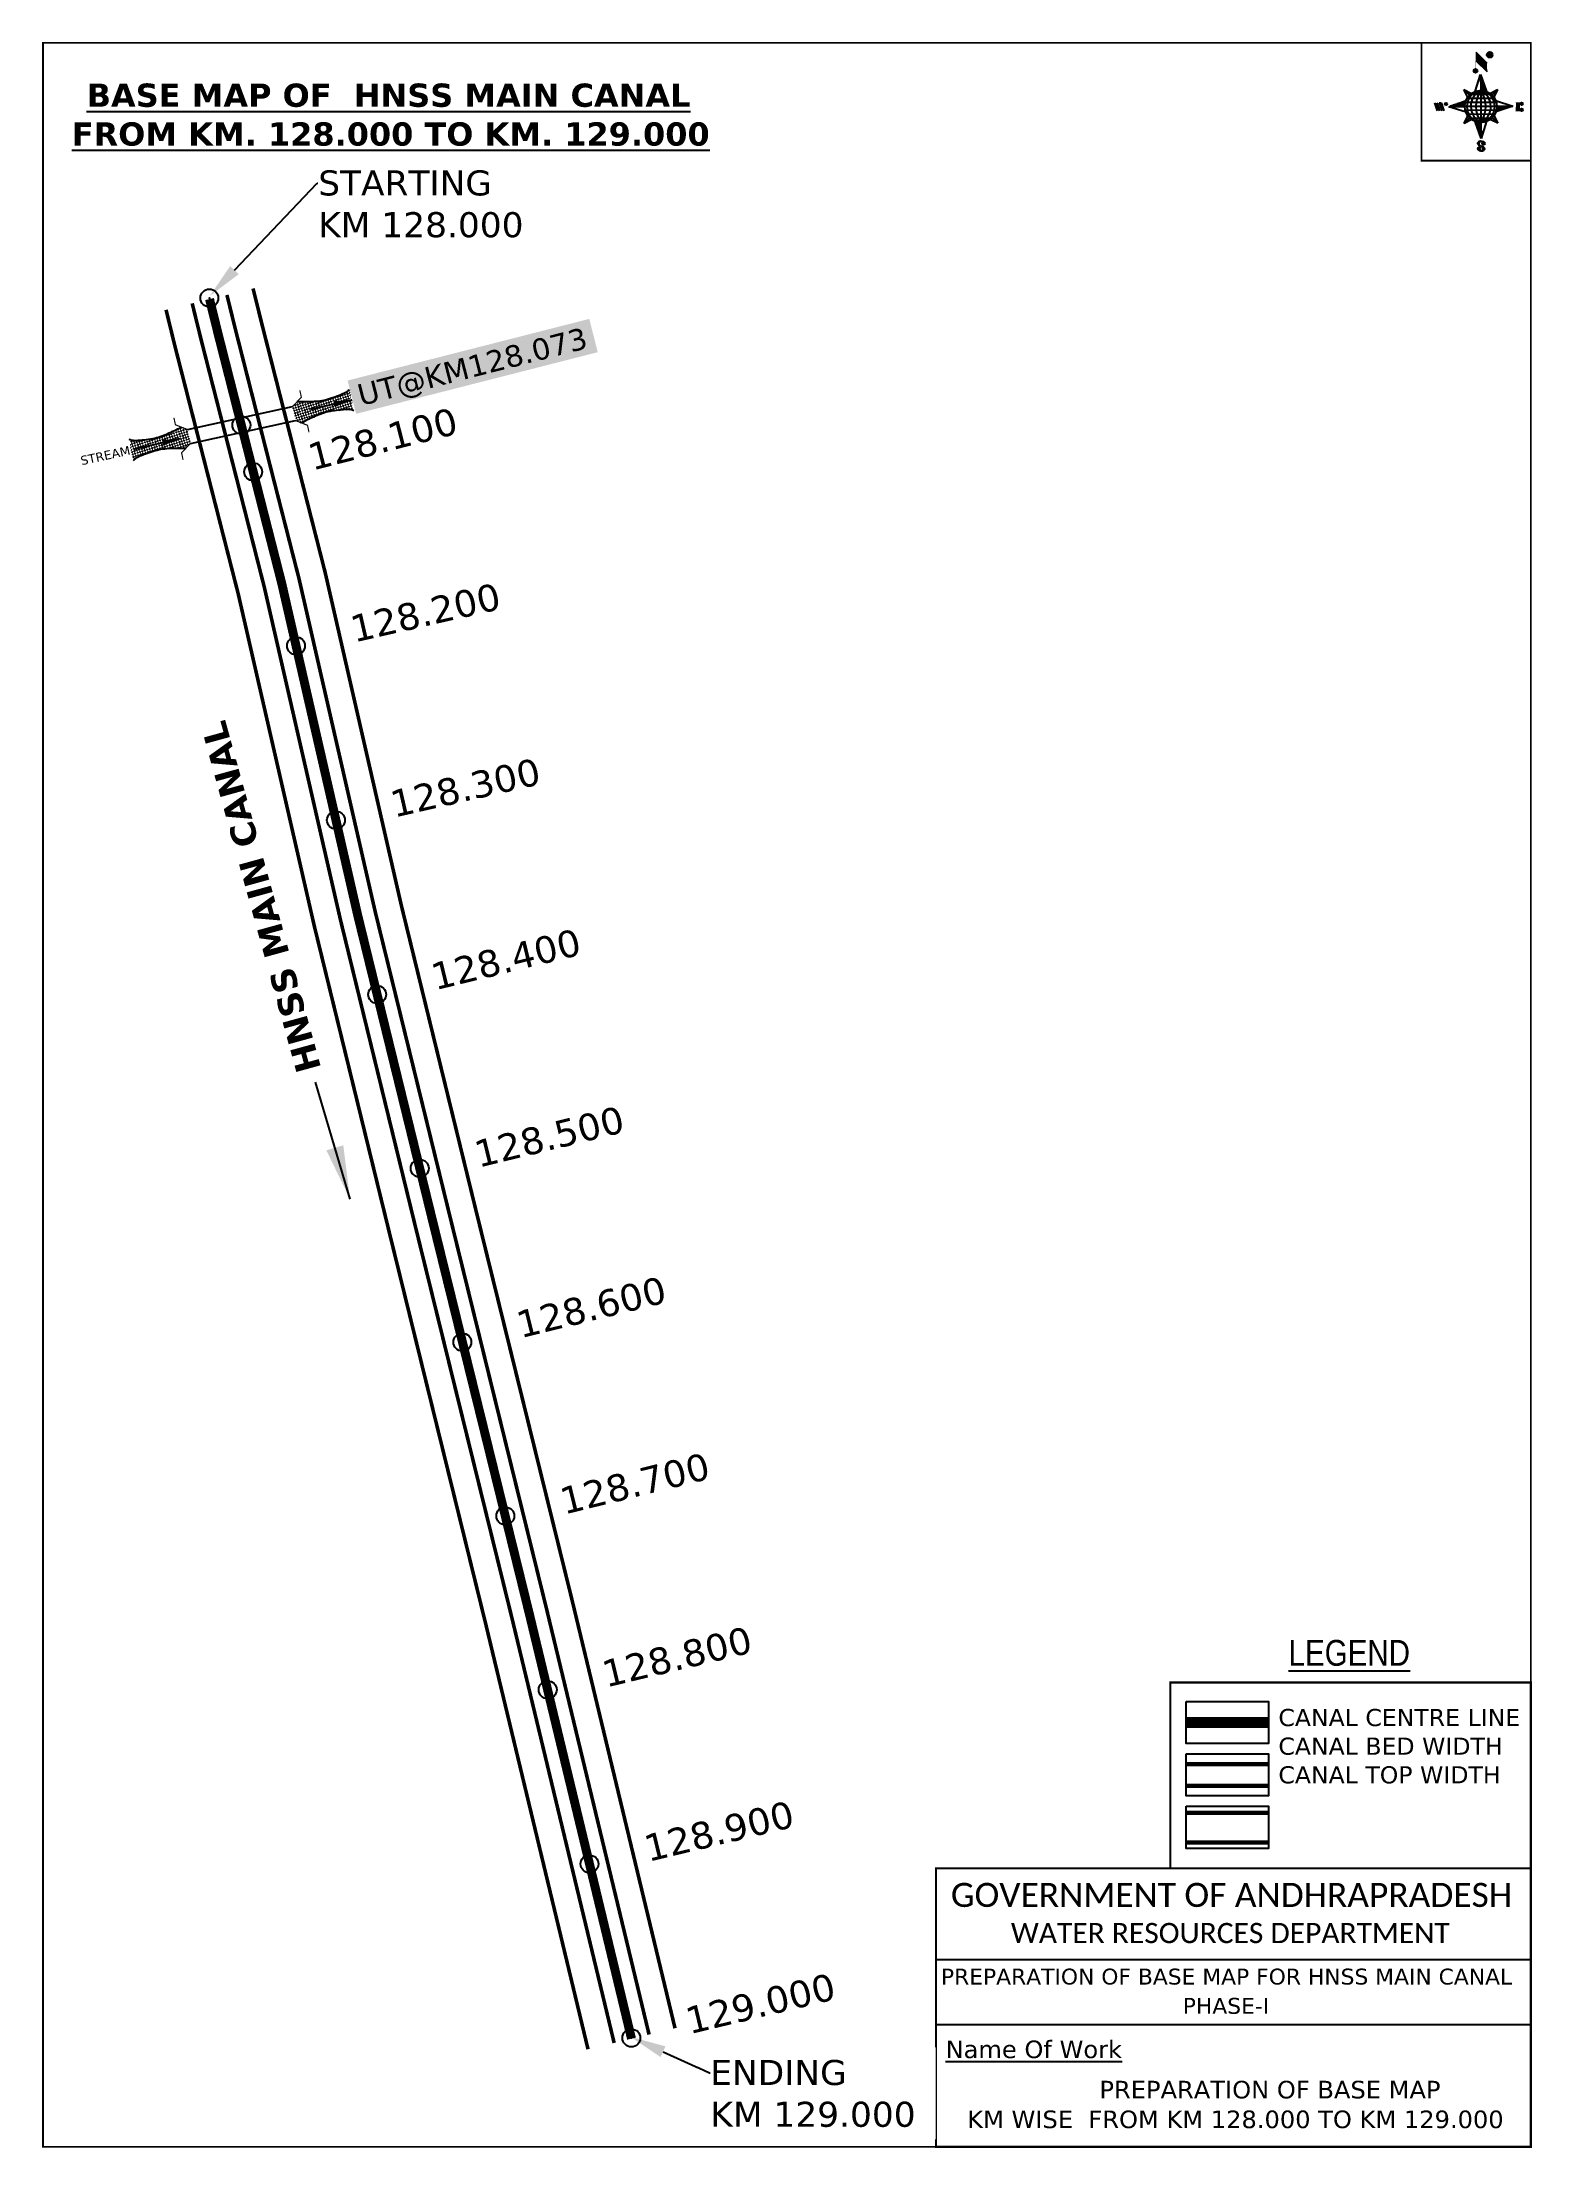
# Model space of a CAD drawing. Header units: inches. Extents: x 763073 to 763905, y 1696023 to 1697200.
import ezdxf
from ezdxf import colors
from ezdxf.entities.mleader import LeaderData, LeaderLine
from ezdxf.enums import TextEntityAlignment as Align
from ezdxf.math import Vec2, Vec3

# ---------------------------------------------------------------- set-up
doc = ezdxf.new("R2010")
doc.units = ezdxf.units.IN
doc.header["$MEASUREMENT"] = 0
doc.header["$PDMODE"] = 32
doc.header["$PDSIZE"] = 10
doc.linetypes.add('HIDDEN2', pattern=[0.1875, 0.125, -0.0625])
for name, color, linetype in [('AQUADUCT', 1, 'Continuous'), ('bord', 1, 'Continuous'), ('CANAL1', 1, 'Continuous'), ('CSMark', 72, 'Continuous'), ('DCBMS', 232, 'Continuous'), ('PAGE', 7, 'Continuous'), ('STRUCTURE', 5, 'Continuous'), ('TEXT', 7, 'Continuous')]:
    doc.layers.add(name, color=color, linetype=linetype)
doc.styles.add('ARIALN', font='ARIALN_1.TTF')
doc.styles.get("Standard").update_dxf_attribs({"font": 'verdana_0.ttf'})
doc.dimstyles.get("Standard").update_dxf_attribs({"dimtxt": 0.18, "dimasz": 0.18, "dimexe": 0.18, "dimexo": 0.0625, "dimgap": 0.09, "dimtad": 0, "dimtih": 1, "dimtoh": 1, "dimdec": 4, "dimzin": 0, "dimdsep": 46, "dimtxsty": 'Standard', "dimcen": 0.09, "dimadec": 0, "dimazin": 0, "dimtfac": 1, "dimtdec": 4, "dimtofl": 0, "dimtmove": 0, "dimatfit": 3, "dimfxl": 0, "dimtolj": 1, "dimtzin": 0, "dimarcsym": 0})
pattern_1 = [(267.297113149, (-8720374.938, 50637915.138), (10.5367255337, -0.497431438), [])]
pattern_2 = [(357.297113149, (-8720374.938, 50637915.138), (0.497431438, 10.5367255337), [])]

# ---------------------------------------------------------------- blocks, each defined once
blk = doc.blocks.new('*X16')
at = {"color": 0, "linetype": 'Continuous'}
for p, q in [((6321.6, 240.5), (6322.3, 241.2)), ((6321.6, 240.3), (6322.3, 241)), ((6321.6, 240.1), (6322.3, 240.8)), ((6321.6, 239.9), (6322.4, 240.7)), ((6321.6, 239.8), (6322.4, 240.6)), ((6321.6, 239.6), (6322.5, 240.5)), ((6321.6, 239.4), (6322.5, 240.3)), ((6321.6, 239.2), (6322.6, 240.2)), ((6321.7, 239.1), (6322.6, 240.1)), ((6321.8, 240.8), (6322.4, 241.4)), ((6321.8, 239), (6322.7, 240)), ((6321.8, 239), (6322.8, 239.9)), ((6321.9, 238.9), (6322.9, 239.8)), ((6322, 238.8), (6323, 239.7)), ((6322.1, 241.3), (6322.4, 241.6)), ((6322.1, 238.7), (6323.1, 239.6)), ((6322.2, 238.6), (6323.1, 239.6)), ((6322.3, 238.5), (6323.2, 239.5)), ((6322.4, 238.5), (6323.3, 239.4)), ((6322.5, 238.4), (6323.4, 239.3)), ((6322.7, 238.4), (6323.6, 239.3)), ((6322.8, 238.3), (6323.7, 239.2)), ((6322.9, 238.3), (6323.8, 239.1)), ((6323.1, 238.2), (6323.9, 239.1)), ((6323.2, 238.2), (6324, 239)), ((6323.3, 238.2), (6324.2, 239)), ((6323.5, 238.1), (6324.3, 238.9)), ((6323.7, 238.1), (6324.4, 238.9)), ((6323.8, 238.1), (6324.6, 238.8)), ((6324.1, 238.2), (6324.7, 238.8)), ((6324.3, 238.3), (6324.9, 238.8)), ((6324.6, 238.3), (6325.1, 238.8)), ((6324.8, 238.4), (6325.2, 238.8)), ((6325.1, 238.5), (6325.4, 238.8)), ((6325.4, 238.6), (6325.6, 238.8))]:
    blk.add_line(p, q, dxfattribs=at)
blk = doc.blocks.new('*X15')
at = {"color": 0, "linetype": 'Continuous'}
for p, q in [((6324.4, 240.3), (6324.5, 240.4)), ((6324.6, 240.3), (6324.8, 240.5)), ((6324.7, 240.2), (6325, 240.5)), ((6324.8, 240.2), (6325.2, 240.6)), ((6325, 240.1), (6325.5, 240.6)), ((6325.1, 240.1), (6325.6, 240.6)), ((6325.2, 240), (6325.8, 240.6)), ((6325.3, 240), (6326, 240.6)), ((6325.4, 239.9), (6326.1, 240.6)), ((6325.5, 239.8), (6326.2, 240.5)), ((6325.6, 239.8), (6326.3, 240.5)), ((6325.7, 239.7), (6326.5, 240.4)), ((6325.9, 239.6), (6326.6, 240.3)), ((6326, 239.5), (6326.7, 240.3)), ((6326, 239.4), (6326.8, 240.2)), ((6326.1, 239.3), (6327, 240.2)), ((6326.2, 239.3), (6327.1, 240.1)), ((6326.3, 239.2), (6327.1, 240)), ((6326.4, 239.1), (6327.2, 239.9)), ((6326.5, 239), (6327.3, 239.8)), ((6326.5, 238.9), (6327.4, 239.7)), ((6326.6, 238.8), (6327.5, 239.6)), ((6326.7, 238.7), (6327.5, 239.5)), ((6326.8, 238.6), (6327.6, 239.4)), ((6326.8, 238.5), (6327.7, 239.3)), ((6326.8, 236.5), (6327.4, 237)), ((6326.9, 238.3), (6327.8, 239.2)), ((6326.9, 238.2), (6327.9, 239.1)), ((6326.9, 236.8), (6327.6, 237.4)), ((6327, 238.1), (6327.8, 239)), ((6327, 237.9), (6327.8, 238.8)), ((6327, 237.8), (6327.8, 238.6)), ((6327, 237.6), (6327.8, 238.4)), ((6327, 237.4), (6327.8, 238.2)), ((6327, 237.3), (6327.8, 238)), ((6327, 237.1), (6327.8, 237.9))]:
    blk.add_line(p, q, dxfattribs=at)
blk = doc.blocks.new('H')
at = {"layer": 'bord', "extrusion": (0.000427885, 0.004792, 0.999988)}
h = blk.add_hatch(dxfattribs=at)
h.set_pattern_fill('LINE', color=8, scale=84.387686, angle=-2.7029, style=0)
h.set_pattern_definition(pattern_2)
h.paths.add_polyline_path([(-492, 786, -0.090992), (-448, 775), (-486, 912)])
h = blk.add_hatch(dxfattribs=at)
h.set_pattern_fill('LINE', color=8, scale=84.387686, angle=-92.7029, style=0)
h.set_pattern_definition(pattern_1)
h.paths.add_polyline_path([(-625, 665, -0.090992), (-615, 710), (-751, 671)])
h = blk.add_hatch(dxfattribs=at)
h.set_pattern_fill('LINE', color=8, scale=84.387686, angle=-2.7029, style=0)
h.set_pattern_definition(pattern_2)
h.paths.add_polyline_path([(-504, 533, -0.090992), (-549, 543), (-510, 406)])
h = blk.add_hatch(dxfattribs=at)
h.set_pattern_fill('LINE', color=8, scale=84.387686, angle=-92.7029, style=0)
h.set_pattern_definition(pattern_1)
h.paths.add_polyline_path([(-246, 647), (-372, 653, -0.090992), (-382, 609)])
for p, q in [((-519, 1020, -1217), (-435, 927, -1216)), ((-516, 1087, -1217), (-432, 994, -1217)), ((-538, 774, -1216), (-487, 906, -1216)), ((-487, 906, -1216), (-493, 780, -1216)), ((-487, 906, -1216), (-448, 769, -1216)), ((-865, 701, -1215), (-847, 638, -1215)), ((-847, 700, -1215), (-829, 637, -1215)), ((-829, 699, -1215), (-811, 636, -1215)), ((-829, 699, -1215), (-811, 698, -1215)), ((-811, 698, -1215), (-794, 635, -1215)), ((-752, 665, -1215), (-615, 704, -1215)), ((-627, 794, -1216), (-567, 760, -1216)), ((-627, 794, -1216), (-584, 747, -1215)), ((-599, 731, -1215), (-627, 794, -1216)), ((-421, 753, -1216), (-359, 781, -1216)), ((-359, 781, -1216), (-405, 739, -1216)), ((-359, 781, -1216), (-392, 721, -1215)), ((-379, 693, -1215), (-246, 641, -1215)), ((-213, 669, -1215), (-217, 601, -1215)), ((-752, 665, -1215), (-625, 659, -1215)), ((-619, 614, -1215), (-752, 665, -1215)), ((-639, 526, -1214), (-606, 585, -1215)), ((-639, 526, -1214), (-593, 568, -1215)), ((-577, 553, -1215), (-639, 526, -1214)), ((-511, 400, -1214), (-549, 537, -1214)), ((-460, 533, -1215), (-511, 400, -1214)), ((-505, 527, -1214), (-511, 400, -1214)), ((-371, 513, -1214), (-431, 546, -1215)), ((-371, 513, -1214), (-414, 560, -1215)), ((-399, 576, -1215), (-371, 513, -1214)), ((-246, 641, -1215), (-383, 603, -1215)), ((-373, 647, -1215), (-246, 641, -1215)), ((-197, 600, -1215), (-194, 668, -1215))]:
    blk.add_line(p, q, dxfattribs=at)
at = {"layer": 'bord', "color": 8, "linetype": 'ByBlock', "extrusion": (0.000427885, 0.004792, 0.999988)}
for p, q in [((-375, 679, -1215), (-620, 691, -1215)), ((-386, 711, -1215), (-605, 722, -1215)), ((-411, 744, -1216), (-578, 752, -1216)), ((-493, 780, -1216), (-505, 527, -1214)), ((-373, 647, -1215), (-625, 659, -1215)), ((-378, 616, -1215), (-623, 628, -1215)), ((-392, 585, -1215), (-611, 595, -1215)), ((-420, 555, -1215), (-587, 562, -1215))]:
    blk.add_line(p, q, dxfattribs=at)
at = {"layer": 'bord', "extrusion": (0.000427885, 0.004792, 0.999988), "elevation": -1212}
for points, const_width in [([(-522, 960), (-516, 1093)], 1.61), ([(-434, 933), (-428, 1066)], 1.61), ([(-870, 707), (-846, 706)], 0.642), ([(-829, 643), (-821, 678)], 0.642), ([(-793, 641), (-782, 694)], 0.642), ([(-223, 676), (-174, 673)], 0.706), ([(-829, 643), (-855, 644)], 0.642), ([(-811, 642), (-784, 641)], 0.642), ([(-177, 605), (-226, 607)], 0.706), ([(-195, 645), (-185, 644)], 0.706)]:
    blk.add_lwpolyline(points, dxfattribs=dict(at, const_width=const_width))
for points, const_width in [([(-414, 1073, 1), (-398, 1058, 1)], 22.3), ([(-530, 950, 1), (-520, 939, 1)], 14.8), ([(-776, 697, 1), (-769, 690, 1)], 8.9), ([(-180, 618, 1), (-173, 611, 1)], 9.79), ([(-178, 667, 1), (-171, 660, 1)], 9.79), ([(-490, 362, 1), (-498, 369, 1)], 11.1), ([(-525, 322, 1), (-533, 329, 1)], 11.1)]:
    blk.add_lwpolyline(points, format="xyb", close=True, dxfattribs=dict(at, const_width=const_width))
for points in [[(-537, 317), (-531, 310), (-520, 307), (-505, 307), (-494, 310), (-486, 318), (-487, 326), (-491, 333), (-494, 336), (-503, 341), (-522, 347), (-530, 352), (-534, 355), (-537, 363), (-537, 373), (-530, 381), (-520, 384), (-504, 384), (-493, 380), (-487, 373)], [(-522, 348), (-526, 354), (-528, 361), (-528, 371), (-526, 375), (-521, 381), (-515, 384)], [(-505, 307), (-499, 312), (-497, 319), (-497, 327), (-501, 335), (-509, 343)]]:
    blk.add_lwpolyline(points, dxfattribs=at)
at = {"layer": 'bord', "extrusion": (0.000427885, 0.004792, 0.999988)}
for centre, radius in [((-406, 1065, -1212), 22.3), ((-525, 944, -1212), 14.8), ((-773, 694, -1212), 8.9), ((-498, 659, -1212), 127), ((-177, 615, -1212), 9.79), ((-174, 663, -1212), 9.79), ((-494, 365, -1212), 11.1), ((-529, 325, -1212), 11.1)]:
    blk.add_circle(centre, radius, dxfattribs=at)
at = {"layer": 'bord', "color": 8, "linetype": 'ByBlock', "extrusion": (0.000427885, 0.004792, 0.999988)}
for centre, radius, start, end in [((-482, 658, -1212), 128, 94.9254, 259.6691), ((-437, 656, -1212), 141, 113.2864, 241.308), ((-316, 651, -1212), 222, 142.5892, 212.0053), ((-560, 662, -1212), 141, 293.2864, 61.308), ((-681, 668, -1212), 222, 322.5892, 32.0053), ((-515, 660, -1212), 128, 274.9254, 79.6691)]:
    blk.add_arc(centre, radius, start, end, dxfattribs=at)
at = {"layer": 'bord', "extrusion": (0.000427885, 0.004792, 0.999988)}
for points in [[(-516, 1093, -1212), (-431, 1000, -1212), (-519, 1026, -1212), (-434, 933, -1212)], [(-864, 707, -1212), (-846, 706, -1212), (-846, 644, -1212), (-829, 643, -1212)], [(-829, 705, -1212), (-811, 704, -1212), (-811, 642, -1212), (-793, 641, -1212)], [(-193, 674, -1212), (-197, 606, -1212), (-213, 675, -1212), (-216, 607, -1212)]]:
    blk.add_solid(points, dxfattribs=at)
at = {"layer": 'bord', "extrusion": (0.000427885, 0.004792, 0.999988), "xscale": 7.977342409717546, "yscale": 7.977342408231451, "zscale": 7.977342408476333, "rotation": 138.0840426661453}
for name, p in [('*X15', (38301, -31929, -1212)), ('*X16', (38314, -31951, -1212))]:
    blk.add_blockref(name, p, dxfattribs=at)
blk = doc.blocks.new('UT')
at = {"layer": 'STRUCTURE'}
h = blk.add_hatch(dxfattribs=at)
h.set_pattern_fill('DASH', color=150, scale=8, angle=-39.6278, style=0)
h.set_pattern_definition([(320.372247933, (-4370.464, -6260.8811), (1.40800153113, 0.132407282), [1, -1])])
h.paths.add_polyline_path([(765163, 1700681.9), (765165.6, 1700680.6), (765167.2, 1700680.3), (765169.1, 1700680), (765172.4, 1700679.6), (765176.4, 1700679.3), (765179.5, 1700679.5), (765183.1, 1700679.9), (765187.7, 1700680.9), (765188.9, 1700681.2), (765193.1, 1700682.2), (765196.1, 1700680.2), (765196.1, 1700672.2), (765193.1, 1700670.2), (765190.5, 1700670.8), (765188.1, 1700671.3), (765185.5, 1700671.8), (765183.6, 1700672.1), (765181, 1700672.5), (765180.3, 1700672.5), (765178.5, 1700672.6), (765176.7, 1700672.6), (765174.6, 1700672.5), (765172.5, 1700672.3), (765170.4, 1700672), (765168.5, 1700671.7), (765166.1, 1700671.2), (765165, 1700670.8), (765163, 1700669.7)])
h.paths.add_polyline_path([(765259.1, 1700682.2), (765256.1, 1700680.2), (765256.1, 1700672.2), (765259.1, 1700670.2), (765261.9, 1700671), (765264.4, 1700671.6), (765266.4, 1700672), (765269.1, 1700672.5), (765272.7, 1700673), (765276.1, 1700673.1), (765278.6, 1700672.9), (765281.2, 1700672.7), (765283.9, 1700672.3), (765286.4, 1700671.9), (765288, 1700671.3), (765289.2, 1700670.6), (765289.1, 1700682.7), (765287.6, 1700681.8), (765285.7, 1700681.2), (765283, 1700680.7), (765281.2, 1700680.4), (765276.7, 1700679.9), (765272.7, 1700679.9), (765268.7, 1700680.3), (765264.8, 1700681), (765261.2, 1700681.7)])
at = {"layer": 'STRUCTURE', "color": 150, "const_width": 0.628}
for points in [[(765190.1, 1700688.2), (765190.1, 1700684.2), (765196.1, 1700680.2), (765256.1, 1700680.2), (765262.1, 1700684.2), (765262.1, 1700688.2)], [(765190.1, 1700664.2), (765190.1, 1700668.2), (765196.1, 1700672.2), (765256.1, 1700672.2), (765262.1, 1700668.2), (765262.1, 1700664.2)]]:
    blk.add_lwpolyline(points, dxfattribs=at)
at = {"layer": 'STRUCTURE', "color": 150}
for points in [[(765196.1, 1700680.2), (765256.1, 1700680.2)], [(765196.1, 1700672.2), (765256.1, 1700672.2)], [(765196.1, 1700672.2), (765256.1, 1700672.2)]]:
    blk.add_lwpolyline(points, dxfattribs=at)
at = {"layer": 'STRUCTURE', "color": 0}
blk.add_circle((765226.1, 1700676.2), 1.89, dxfattribs=at)
at = {"layer": 'STRUCTURE', "color": 150}
for points in [[(765163, 1700681.9), (765164.4, 1700681.1), (765167.9, 1700680.2), (765171.2, 1700679.8), (765176.1, 1700679.4), (765184.7, 1700680.3), (765193.1, 1700682.2)], [(765289.1, 1700682.7), (765287.8, 1700681.9), (765284.3, 1700680.9), (765280.9, 1700680.4), (765276.1, 1700679.8), (765267.4, 1700680.5), (765259.1, 1700682.2)], [(765163, 1700669.7), (765164.3, 1700670.6), (765167.8, 1700671.6), (765171.2, 1700672.1), (765176, 1700672.6), (765184.7, 1700672), (765193.1, 1700670.2)], [(765289.2, 1700670.6), (765287.8, 1700671.4), (765284.2, 1700672.3), (765280.9, 1700672.7), (765276.1, 1700673.1), (765267.4, 1700672.2), (765259.1, 1700670.2)]]:
    blk.add_spline(points, degree=3, dxfattribs=at)
at = {"layer": 'STRUCTURE', "color": 0}
blk.add_text('STREAM', height=5, dxfattribs=at).set_placement((765148.2, 1700675.8), align=Align.MIDDLE_CENTER)
for points in [[(765190.9, 1700676), (765164.2, 1700675.8)], [(765289.3, 1700676.7), (765265.4, 1700676.4)]]:
    blk.add_leader(points, dimstyle='Standard', override={"dimasz": 10, "dimgap": 0.09, "dimtad": 0}, dxfattribs=at)

msp = doc.modelspace()

# ---------------------------------------------------------------- linework, layer by layer
at = {"color": 3}
for p in [(763166.3, 1697056.6), (763190.8, 1696959.5), (763214.7, 1696862.3), (763237, 1696764.9), (763260, 1696667.5), (763283.8, 1696570.4), (763307.6, 1696473.3), (763331.6, 1696376.2), (763355.3, 1696279.1), (763378.6, 1696181.8), (763402, 1696084.6)]:
    msp.add_point(p, dxfattribs=at)
at = {"layer": 'CANAL1', "color": 1, "linetype": 'HIDDEN2', "ltscale": 100, "const_width": 5}
msp.add_lwpolyline([(763166.4, 1697056), (763171.4, 1697035.7), (763190.8, 1696959.5), (763190.8, 1696959.5), (763206.7, 1696897.3), (763249.2, 1696711.6), (763291.3, 1696539.8), (763345, 1696321.6), (763402.1, 1696084.2)], dxfattribs=at)
at = {"layer": 'CANAL1', "color": 5, "const_width": 2}
for points in [[(763411.9, 1696086.5), (763354.7, 1696324), (763301, 1696542.2), (763258.9, 1696713.9), (763216.4, 1696899.7), (763200.5, 1696961.9), (763181.1, 1697038.1), (763176.1, 1697058.3)], [(763156.7, 1697053.6), (763161.7, 1697033.3), (763181.2, 1696957), (763197, 1696895), (763239.5, 1696709.3), (763281.5, 1696537.4), (763335.3, 1696319.2), (763392.4, 1696081.8)]]:
    msp.add_lwpolyline(points, dxfattribs=at)
at = {"layer": 'CANAL1', "color": 200, "const_width": 2}
for points in [[(763190.7, 1697061.9), (763195.7, 1697041.8), (763215.1, 1696965.6), (763231, 1696903.2), (763273.5, 1696717.4), (763315.5, 1696545.7), (763369.3, 1696327.5), (763426.4, 1696090)], [(763142.1, 1697050), (763147.1, 1697029.6), (763166.6, 1696953.3), (763182.4, 1696891.4), (763224.9, 1696705.8), (763267, 1696533.8), (763320.7, 1696315.7), (763377.8, 1696078.3)]]:
    msp.add_lwpolyline(points, dxfattribs=at)
at = {"layer": 'CANAL1', "color": 1, "linetype": 'HIDDEN2', "ltscale": 100, "const_width": 6, "elevation": -0.4}
msp.add_lwpolyline([(763757.9, 1696260.8), (763711.9, 1696260.8)], dxfattribs=at)
at = {"layer": 'CANAL1', "color": 5, "const_width": 2.4, "elevation": -0.4}
for points in [[(763757.9, 1696237.5), (763711.9, 1696237.5)], [(763757.9, 1696225.5), (763711.9, 1696225.5)]]:
    msp.add_lwpolyline(points, dxfattribs=at)
at = {"layer": 'CANAL1', "color": 200, "const_width": 2.4, "elevation": -0.4}
for points in [[(763757.9, 1696210.3), (763711.9, 1696210.3)], [(763757.9, 1696193.8), (763711.9, 1696193.8)]]:
    msp.add_lwpolyline(points, dxfattribs=at)
at = {"layer": 'PAGE', "const_width": 1}
msp.add_lwpolyline([(763073.4, 1697199.1), (763073.4, 1696023.8), (763904.4, 1696023.8), (763904.4, 1697199.1), (763073.4, 1697199.1)], dxfattribs=at)
at = {"layer": 'PAGE'}
for points, const_width in [([(763904.4, 1697199.1), (763843.3, 1697199.1), (763843.3, 1697133.3), (763904.4, 1697133.3)], 1), ([(763904.4, 1696179.4), (763703.1, 1696179.4), (763703.1, 1696283.2), (763904.4, 1696283.2)], 1.2), ([(763572.2, 1696179.4), (763904.4, 1696179.4), (763904.4, 1696023.8), (763572.2, 1696023.8)], 1.2)]:
    msp.add_lwpolyline(points, close=True, dxfattribs=dict(at, const_width=const_width))
at = {"layer": 'PAGE', "elevation": -0.4}
for points in [[(763711.9, 1696272.6), (763757.9, 1696272.6), (763757.9, 1696249), (763711.9, 1696249)], [(763711.9, 1696243.3), (763757.9, 1696243.3), (763757.9, 1696219.8), (763711.9, 1696219.8)], [(763711.9, 1696214), (763757.9, 1696214), (763757.9, 1696190.5), (763711.9, 1696190.5)]]:
    msp.add_lwpolyline(points, close=True, dxfattribs=at)
at = {"layer": 'PAGE'}
for points in [[(763572.2, 1696128.4), (763904.4, 1696128.4)], [(763572.2, 1696092.1), (763904.4, 1696092.1)]]:
    msp.add_lwpolyline(points, dxfattribs=at)
at = {"layer": 'STRUCTURE', "color": 0}
msp.add_point((763184.2, 1696985.6), dxfattribs=at)

# ---------------------------------------------------------------- block references
at = {"layer": 'AQUADUCT', "color": 1, "xscale": 0.0703495379661093, "yscale": 0.07034953800030053, "zscale": 0.07034953795990817, "rotation": 3.078330607406165}
msp.add_blockref('H', (763914, 1697119.6, 85.4), dxfattribs=at)
at = {"layer": 'STRUCTURE', "color": 0, "rotation": 12.33000622859913}
msp.add_blockref('UT', (378774.8, -127870.5), dxfattribs=at)

# ---------------------------------------------------------------- texts
at = {"layer": 'CANAL1', "insert": (763215.6, 1696621.6), "char_height": 14, "width": 205.129, "attachment_point": 1, "rotation": 105.4283}
msp.add_mtext('\\pi0.96322;{\\fVerdana|b1|i0|c0|p34;HNSS MAIN CANAL}', dxfattribs=at)
at = {"layer": 'CSMark', "color": 1}
for s, rotation, p in [('128.100', 14.3097, (763221.9, 1696967.4)), ('128.200', 12.8897, (763245.5, 1696871.4)), ('128.300', 12.8897, (763267.8, 1696773.6)), ('128.400', 13.7524, (763290.6, 1696677.1)), ('128.500', 13.7524, (763314.8, 1696578)), ('128.600', 13.8479, (763338.3, 1696482.7)), ('128.700', 13.8479, (763362.6, 1696384.2)), ('128.800', 13.5221, (763386.1, 1696287.6)), ('128.900', 13.5221, (763409.6, 1696190.2)), ('129.000', 13.5221, (763432.7, 1696093.9))]:
    msp.add_text(s, height=15, rotation=rotation, dxfattribs=at).set_placement(p, align=Align.MIDDLE_LEFT)
at = {"layer": 'PAGE', "extrusion": (0.000201441, 0.004807, 0.999988), "style": 'ARIALN'}
msp.add_text('%%ULEGEND', height=14.4, rotation=359.9999, dxfattribs=at).set_placement((763803, 1696279.4, 8307.7), align=Align.MIDDLE)
at = {"layer": 'PAGE', "extrusion": (0.000201441, 0.004807, 0.999988)}
for s, height, p in [('PREPARATION OF BASE MAP FOR HNSS MAIN CANAL', 8.878, (763574.9, 1696094.1, 8306.7)), ('%%UName Of Work', 9.822, (763577.5, 1696053, 8305.4))]:
    msp.add_text(s, height=height, rotation=359.9999, dxfattribs=at).set_placement(p)
for s, height, p in [('PHASE-I', 8.88, (763734.1, 1696082.2, 8306.7)), ('PREPARATION OF BASE MAP', 9.822, (763758.7, 1696035.4, 8305.5)), ('KM WISE  FROM KM 128.000 TO KM 129.000', 9.822, (763739.4, 1696018.8, 8305.5))]:
    msp.add_text(s, height=height, rotation=359.9999, dxfattribs=at).set_placement(p, align=Align.MIDDLE_CENTER)
at = {"layer": 'PAGE', "extrusion": (0.000201441, 0.004807, 0.999988), "attachment_point": 1, "text_direction": (1, -1e-06, -0.000201)}
for s, insert, char_height, width in [('CANAL CENTRE LINE CANAL BED WIDTH {\\H2.3741x; }CANAL TOP WIDTH{\\H1.9188x; }', (763763.4, 1696268.4, -0.4), 9.6, 168.926), ('\\pi3.5885;{\\fCalibri|b0|i0|c0|p34;\\H1.3333x;GOVERNMENT OF ANDHRAPRADESH\\P\\pi37.073;\\H0.83998x;WATER RESOURCES DEPARTMENT}', (763576.9, 1696171.2, -1.3), 10.059, 321.276)]:
    msp.add_mtext(s, dxfattribs=dict(at, insert=insert, char_height=char_height, width=width))
at = {"layer": 'STRUCTURE', "color": 5, "insert": (763247.9, 1697007.9), "char_height": 12, "width": 132.096, "attachment_point": 1, "rotation": 14.3097, "bg_fill": 1, "box_fill_scale": 1.3, "bg_fill_color": 7, "bg_fill_true_color": 16777215, "bg_fill_transparency": 4390977}
msp.add_mtext('UT@KM128.073', dxfattribs=at)
at = {"layer": 'TEXT', "color": 1, "insert": (763076, 1697176.4), "char_height": 13, "width": 379.826, "attachment_point": 1}
msp.add_mtext('\\pi21.755;{\\fVerdana|b1|i0|c0|p34;\\LBASE MAP OF  HNSS MAIN CANAL \\P\\pi13.452;FROM KM. 128.000 TO KM. 129.000}', dxfattribs=at)

# ---------------------------------------------------------------- leaders
at = {"layer": 'CANAL1'}
msp.add_leader([(763244.9, 1696553.1), (763225.5, 1696618.6)], dimstyle='Standard', override={"dimasz": 30, "dimgap": 0.09, "dimtad": 0}, dxfattribs=at)
at = {"layer": 'DCBMS', "color": 5}
ml = msp.add_multileader_mtext('Standard', dxfattribs=at)
ml.set_content('STARTING\\PKM 128.000', color=5)
ml.set_leader_properties()
ml.build(insert=Vec2(0, 0))
ml.multileader.update_dxf_attribs({"dogleg_length": 0.36, "arrow_head_size": 20})
ctx = ml.context
ctx.base_point, ctx.char_height, ctx.arrow_head_size, ctx.landing_gap_size, ctx.plane_origin = Vec3(763227, 1697120.7), 14, 20, 0.09, Vec3(763374, 1697185)
notes = []
notes.append((ctx, [(1, (1, 1, 0), (763226.6, 1697120.7), (1, 0), 0.36, [(0, [(763166.5, 1697057.7)], 0, [])])]))
ctx.mtext.insert, ctx.mtext.flow_direction = Vec3(763227.1, 1697127.9), 5
for ctx, leaders in notes:
    for number, flags, end, landing, length, lines in leaders:
        leader = LeaderData()
        leader.index, (leader.has_last_leader_line, leader.has_dogleg_vector, leader.attachment_direction) = number, flags
        leader.last_leader_point, leader.dogleg_vector, leader.dogleg_length = Vec3(end), Vec3(landing), length
        for number, points, colour, breaks in lines:
            line = LeaderLine()
            line.index, line.vertices, line.color, line.breaks = number, Vec3.list(points), colors.encode_raw_color(colour), breaks
            leader.lines.append(line)
        ctx.leaders.append(leader)

# ---------------------------------------------------------------- next in the draw order: leaders
ml = msp.add_multileader_mtext('Standard', dxfattribs=at)
ml.set_content('ENDING \\PKM 129.000', color=5)
ml.set_leader_properties()
ml.build(insert=Vec2(0, 0))
ml.multileader.update_dxf_attribs({"dogleg_length": 0.36, "arrow_head_size": 20})
ctx = ml.context
ctx.base_point, ctx.char_height, ctx.arrow_head_size, ctx.landing_gap_size, ctx.plane_origin = Vec3(763446, 1696065.1), 14, 20, 0.09, Vec3(763604.5, 1695987.6)
notes = []
notes.append((ctx, [(1, (1, 1, 0), (763445.7, 1696065.1), (1, 0), 0.36, [(0, [(763401.5, 1696085.2)], 0, [])])]))
ctx.mtext.insert, ctx.mtext.width, ctx.mtext.flow_direction = Vec3(763446.1, 1696072.3), 118.929, 5
ctx.mtext.has_bg_fill, ctx.mtext.bg_color, ctx.mtext.bg_scale_factor, ctx.mtext.bg_transparency, ctx.mtext.use_window_bg_color = 1, -1027028792, 1.5, 0, 1
for ctx, leaders in notes:
    for number, flags, end, landing, length, lines in leaders:
        leader = LeaderData()
        leader.index, (leader.has_last_leader_line, leader.has_dogleg_vector, leader.attachment_direction) = number, flags
        leader.last_leader_point, leader.dogleg_vector, leader.dogleg_length = Vec3(end), Vec3(landing), length
        for number, points, colour, breaks in lines:
            line = LeaderLine()
            line.index, line.vertices, line.color, line.breaks = number, Vec3.list(points), colors.encode_raw_color(colour), breaks
            leader.lines.append(line)
        ctx.leaders.append(leader)

doc.saveas('drawing.dxf')
